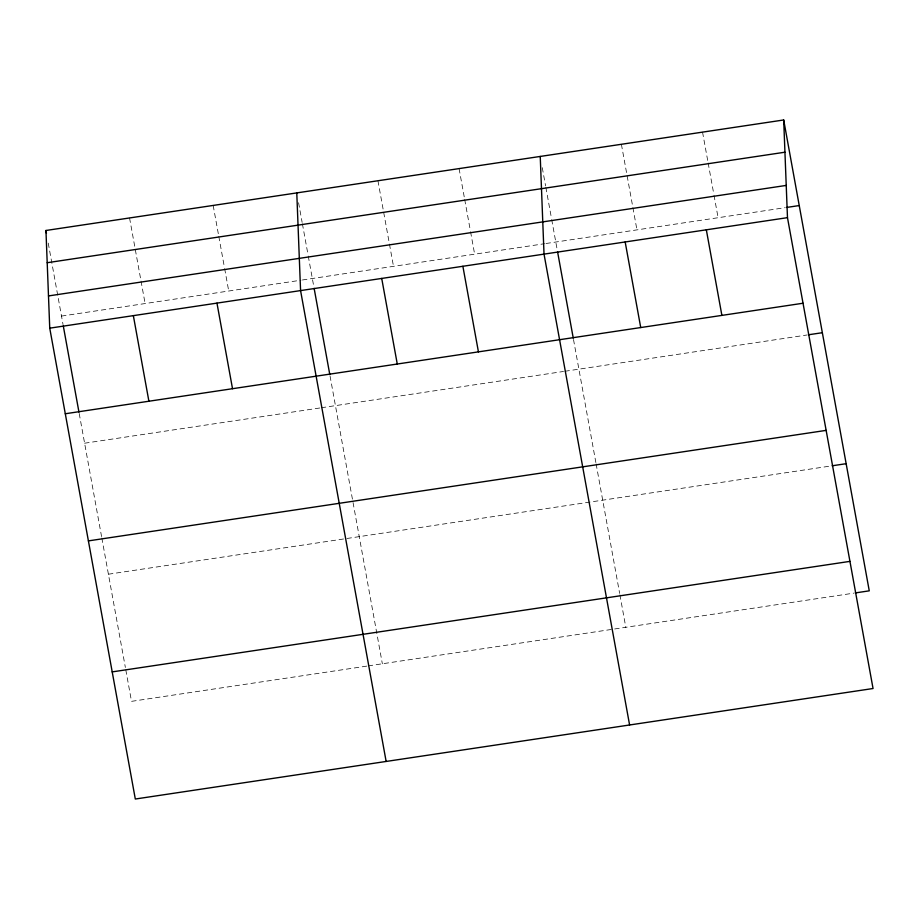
<?xml version="1.0" encoding="UTF-8"?>
<svg xmlns="http://www.w3.org/2000/svg" width="919" height="919" viewBox="0 0 919 919"><rect width="100%" height="100%" fill="white"/><g stroke="black" fill="none" stroke-linecap="round" stroke-linejoin="round"><path stroke-width="0.69" stroke-dasharray="4.59 3.45" d="M61.504 316.079L300.995 280.203M302.42 279.985L544.599 243.707M546.001 243.501L785.251 207.66M84.605 443.211L319.858 407.979M321.271 407.76L563.508 371.471M564.909 371.265L806.962 334.998M108.419 574.214L830.765 466.002M366.761 666.114L131.52 701.346L125.616 668.86M368.186 665.896L853.866 593.134M702.541 132.129L707.894 161.595M708.147 162.996L713.764 193.863M714.017 195.265L718.095 217.711M621.393 144.283L636.947 229.876M542.279 167.672L545.587 185.902M545.852 187.315L551.457 218.182M551.71 219.584L557.328 250.508M573.502 339.502L595.868 462.533M596.121 463.934L619.647 593.398M619.9 594.811L625.805 627.298M459.086 168.602L464.44 198.067M464.692 199.469L470.31 230.336M470.562 231.737L474.641 254.184M377.939 180.756L393.493 266.338M298.572 202.731L302.133 222.375M302.397 223.776L308.003 254.643M308.256 256.056L313.873 286.981M330.047 375.974L382.35 663.771M213.174 205.442L218.527 234.908M218.779 236.309L224.385 267.176M224.65 268.578L228.728 291.024M129.556 217.964L140.779 279.698M141.032 281.099L145.11 303.546M48.247 243.121L63.043 324.556M79.218 413.55L101.572 536.581M101.825 537.983L125.363 667.447"/><path stroke-width="1.38" d="M783.689 119.975L787.48 217.654L873.05 688.515L135.311 799.025L49.741 328.163L45.95 230.485L783.689 119.975L869.259 590.837L855.267 592.927M47.202 262.719L784.941 152.209M48.489 295.929L786.227 185.42M786.653 207.441L799.243 205.557M49.741 328.163L787.48 217.654M65.295 413.757L803.034 303.236M808.364 334.792L822.356 332.701M88.396 540.889L826.135 430.379M832.166 465.784L846.158 463.693M112.198 671.892L849.949 561.371M706.332 229.807L721.886 315.389M625.173 241.961L640.727 327.555M557.592 251.921L573.249 338.089M629.595 724.976L544.025 254.126L540.234 156.448M462.877 266.28L478.431 351.862M381.718 278.434L397.272 364.016M314.137 288.382L329.795 374.561M386.141 761.449L300.57 290.588L296.78 192.91M216.964 303.121L232.518 388.703M133.347 315.642L148.901 401.224M45.95 230.485L46.455 233.3M63.296 325.969L78.965 412.137"/></g></svg>
